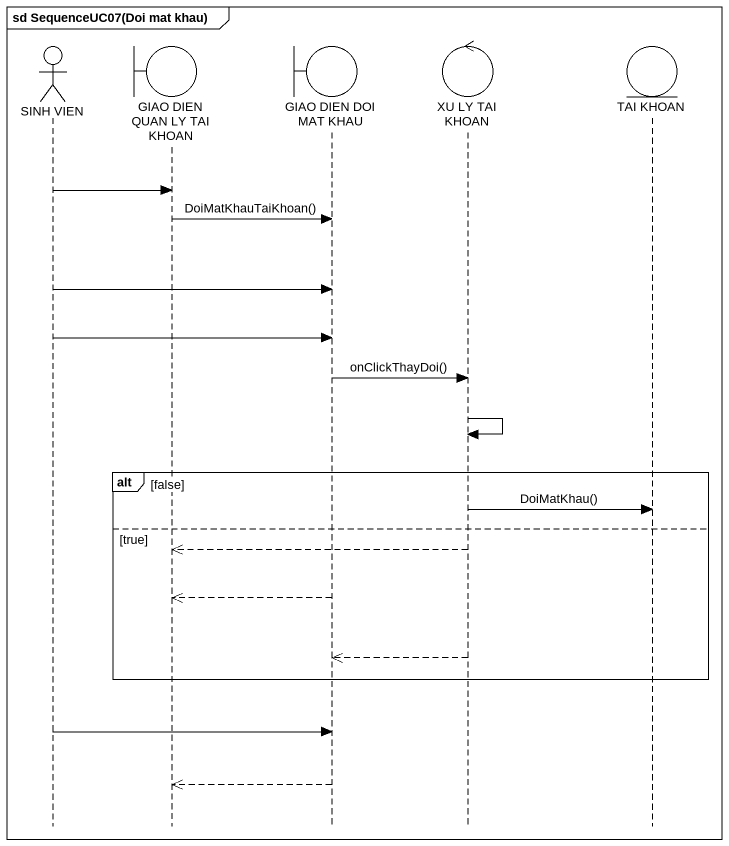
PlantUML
@startuml
mainframe sd SequenceUC07(Doi mat khau)
hide footbox
actor "SINH VIEN" as SINH_VIEN
boundary "GIAO DIEN QUAN LY TAI KHOAN" as GIAO_DIEN_QUAN_LY_TAI_KHOAN
boundary "GIAO DIEN DOI MAT KHAU" as GIAO_DIEN_DOI_MAT_KHAU
control "XU LY TAI KHOAN" as XU_LY_TAI_KHOAN
entity "TAI KHOAN" as TAI_KHOAN

SINH_VIEN -> GIAO_DIEN_QUAN_LY_TAI_KHOAN
GIAO_DIEN_QUAN_LY_TAI_KHOAN -> GIAO_DIEN_DOI_MAT_KHAU : DoiMatKhauTaiKhoan()
SINH_VIEN -> GIAO_DIEN_DOI_MAT_KHAU
SINH_VIEN -> GIAO_DIEN_DOI_MAT_KHAU
GIAO_DIEN_DOI_MAT_KHAU -> XU_LY_TAI_KHOAN : onClickThayDoi()
XU_LY_TAI_KHOAN -> XU_LY_TAI_KHOAN
alt false
  XU_LY_TAI_KHOAN -> TAI_KHOAN : DoiMatKhau()
else true
  XU_LY_TAI_KHOAN -->> GIAO_DIEN_QUAN_LY_TAI_KHOAN
  GIAO_DIEN_DOI_MAT_KHAU -->> GIAO_DIEN_QUAN_LY_TAI_KHOAN
  XU_LY_TAI_KHOAN -->> GIAO_DIEN_DOI_MAT_KHAU
end
SINH_VIEN -> GIAO_DIEN_DOI_MAT_KHAU
GIAO_DIEN_DOI_MAT_KHAU -->> GIAO_DIEN_QUAN_LY_TAI_KHOAN
@enduml
